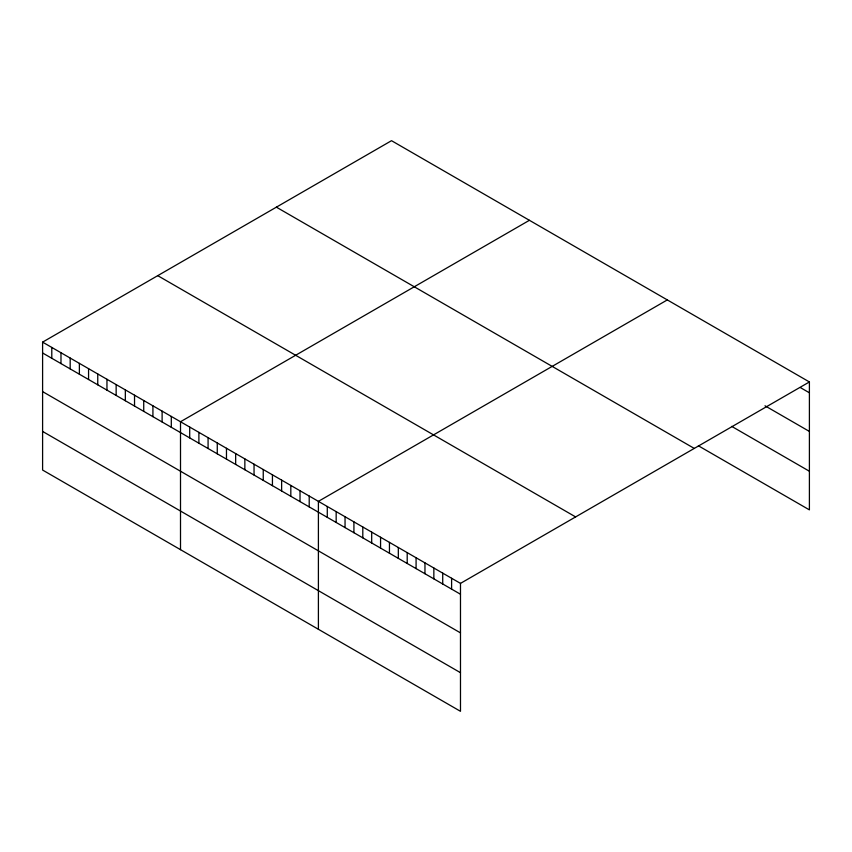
<?xml version="1.0" encoding="UTF-8"?>
<svg xmlns="http://www.w3.org/2000/svg" width="852" height="852" viewBox="0 0 852 852"><rect width="100%" height="100%" fill="white"/><g stroke="black" fill="none" stroke-linecap="round" stroke-linejoin="round"><path stroke-width="1.28" d="M42.6 342.131L460.485 583.386L460.485 711.313L42.6 470.048L42.6 342.131L391.515 140.686L809.4 381.952L809.4 509.869L698.395 445.788M529.422 220.295L180.507 421.74L180.507 549.668M667.318 299.915L318.403 501.359L318.403 629.287M460.485 583.386L809.4 381.952M800.518 387.671L809.4 392.793M765 405.797L809.4 431.432M731.698 426.373L809.4 471.241M276.378 207.164L694.263 448.418M157.737 275.654L575.622 516.919M42.6 352.973L460.485 594.238M42.6 391.611L460.485 632.876M42.6 431.421L460.485 672.686M451.603 578.263L451.603 589.115M442.72 573.14L442.72 583.982M433.849 568.007L433.849 578.859M424.967 562.884L424.967 573.737M416.085 557.762L416.085 568.603M407.203 552.628L407.203 563.481M398.321 547.506L398.321 558.358M389.449 542.373L389.449 553.225M380.567 537.25L380.567 548.102M371.685 532.127L371.685 542.969M362.803 526.994L362.803 537.846M353.921 521.871L353.921 532.724M345.049 516.738L345.049 527.59M336.167 511.615L336.167 522.468M327.285 506.493L327.285 517.334M309.212 496.056L309.212 506.908M300.021 490.741L300.021 501.594M290.82 485.438L290.82 496.29M281.629 480.134L281.629 490.976M272.438 474.82L272.438 485.672M263.247 469.516L263.247 480.368M254.045 464.202L254.045 475.054M244.854 458.898L244.854 469.75M235.663 453.594L235.663 464.447M226.472 448.28L226.472 459.132M217.271 442.976L217.271 453.828M208.08 437.672L208.08 448.514M198.889 432.358L198.889 443.21M189.698 427.054L189.698 437.907M171.305 416.436L171.305 427.289M162.114 411.133L162.114 421.974M152.923 405.818L152.923 416.671M143.732 400.515L143.732 411.367M134.531 395.2L134.531 406.053M125.34 389.897L125.34 400.749M116.149 384.593L116.149 395.445M106.958 379.278L106.958 390.131M97.756 373.975L97.756 384.827M88.565 368.671L88.565 379.513M79.374 363.357L79.374 374.209M70.184 358.053L70.184 368.905M60.982 352.739L60.982 363.591M51.791 347.435L51.791 358.287"/></g></svg>
